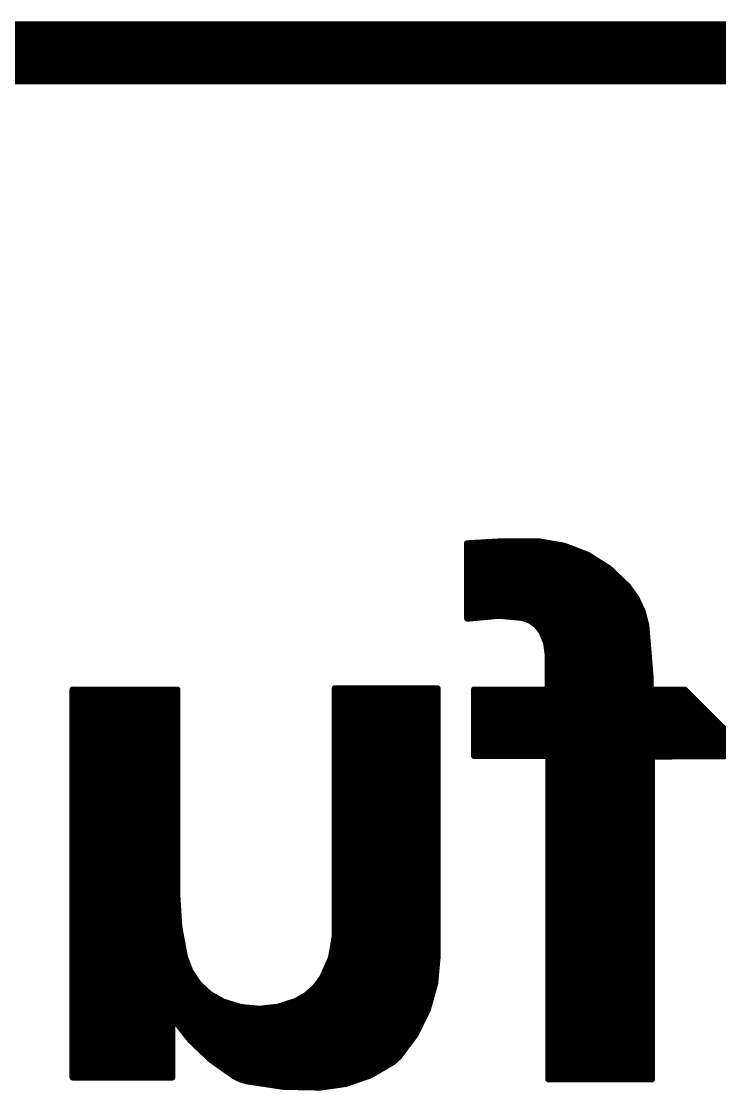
# Model space of a CAD drawing. Extents: x -19 to 88, y -11 to 23.
# Drawn here: x 9.646 to 12.46, y 18.679 to 22.987 of the extents above; entities that cross this region are included whole.
import ezdxf

# ---------------------------------------------------------------- set-up
doc = ezdxf.new("R2010")
doc.units = 0
for name, color, linetype in [('1', 12, 'CONTINUOUS'), ('16', 132, 'CONTINUOUS'), ('20', 53, 'CONTINUOUS'), ('22', 53, 'CONTINUOUS')]:
    doc.layers.add(name, color=color, linetype=linetype)

msp = doc.modelspace()

# ---------------------------------------------------------------- linework, layer by layer
at = {"layer": '1', "const_width": 0.254}
msp.add_lwpolyline([(0, 22.86), (43.18, 22.86)], dxfattribs=at)
at = {"layer": '16', "const_width": 0.254}
msp.add_lwpolyline([(0, 22.86), (43.18, 22.86)], dxfattribs=at)
at = {"layer": '20', "const_width": 0.2032}
msp.add_lwpolyline([(43.18, 22.86), (0, 22.86)], dxfattribs=at)
at = {"layer": '22', "const_width": 0.0127}
for points in [[(11.4427, 20.8903, 1), (11.4427, 20.8775)], [(11.449, 20.8839, 1), (11.4364, 20.8839)], [(11.4448, 20.8902, 1), (11.4456, 20.8776)], [(11.4452, 20.8775, 1), (11.4452, 20.8903)], [(11.5773, 20.8979, 1), (11.5773, 20.8851)], [(11.5777, 20.8852, 1), (11.5769, 20.8978)], [(11.7334, 20.8978, 1), (11.7312, 20.8852)], [(11.7323, 20.8851, 1), (11.7323, 20.8979)], [(11.4427, 20.8852, 1), (11.4427, 20.8725)], [(11.4427, 20.8598, 1), (11.4427, 20.847)], [(11.806, 20.8725, 1), (11.806, 20.8852)], [(11.8358, 20.88, 1), (11.8312, 20.8681)], [(11.8324, 20.8678, 1), (11.8346, 20.8803)], [(11.8871, 20.847, 1), (11.8871, 20.8598)], [(11.9328, 20.8425, 1), (11.926, 20.8318)], [(11.4427, 20.8344, 1), (11.4427, 20.8216)], [(11.4427, 20.809, 1), (11.4427, 20.7963)], [(11.9271, 20.8312, 1), (11.9316, 20.8431)], [(11.9438, 20.8216, 1), (11.9438, 20.8344)], [(11.9838, 20.7963, 1), (11.9838, 20.809)], [(11.4427, 20.7836, 1), (11.4427, 20.7708)], [(11.4427, 20.7582, 1), (11.4427, 20.7454)], [(12.0205, 20.7867, 1), (12.0117, 20.7775)], [(12.0127, 20.7768, 1), (12.0195, 20.7875)], [(12.0213, 20.7708, 1), (12.0213, 20.7836)], [(12.0479, 20.7454, 1), (12.0479, 20.7582)], [(11.4427, 20.7328, 1), (11.4427, 20.7201)], [(12.0745, 20.7201, 1), (12.0745, 20.7328)], [(12.0956, 20.7149, 1), (12.0852, 20.7075)], [(12.086, 20.7066, 1), (12.0948, 20.7158)], [(11.4427, 20.7074, 1), (11.4427, 20.6946)], [(11.4427, 20.682, 1), (11.4427, 20.6692)], [(12.0977, 20.6946, 1), (12.0977, 20.7074)], [(12.1158, 20.6692, 1), (12.1158, 20.682)], [(11.4427, 20.6566, 1), (11.4427, 20.6439)], [(11.4427, 20.6312, 1), (11.4427, 20.6184)], [(12.1302, 20.6662, 1), (12.1187, 20.6608)], [(12.1192, 20.6598, 1), (12.1296, 20.6672)], [(12.1306, 20.6439, 1), (12.1306, 20.6566)], [(12.1425, 20.6184, 1), (12.1425, 20.6312)], [(11.4427, 20.6058, 1), (11.4427, 20.593)], [(11.4427, 20.588, 1), (11.4427, 20.5753)], [(11.4497, 20.5879, 1), (11.4509, 20.5753)], [(11.4503, 20.5753, 1), (11.4503, 20.588)], [(11.4777, 20.5905, 1), (11.4789, 20.5779)], [(11.4789, 20.5779, 1), (11.4777, 20.5905)], [(11.5716, 20.5991, 1), (11.5704, 20.5865)], [(11.5716, 20.5865, 1), (11.5704, 20.5991)], [(11.6658, 20.5902, 1), (11.6616, 20.5782)], [(11.6631, 20.5779, 1), (11.6643, 20.5905)], [(12.1554, 20.612, 1), (12.1431, 20.6088)], [(12.1435, 20.6077, 1), (12.155, 20.6131)], [(12.1521, 20.593, 1), (12.1521, 20.6058)], [(11.4364, 20.5816, 1), (11.449, 20.5816)], [(11.6935, 20.5804, 1), (11.6935, 20.5677)], [(11.6987, 20.5787, 1), (11.6913, 20.5683)], [(11.693, 20.5675, 1), (11.6971, 20.5795)], [(11.727, 20.5583, 1), (11.717, 20.5504)], [(11.7183, 20.5492, 1), (11.7257, 20.5595)], [(11.7265, 20.555, 1), (11.7265, 20.5422)], [(12.1704, 20.5542, 1), (12.1578, 20.5532)], [(12.158, 20.5521, 1), (12.1702, 20.5553)], [(12.1588, 20.5677, 1), (12.1588, 20.5804)], [(12.1645, 20.5422, 1), (12.1645, 20.555)], [(11.7483, 20.5307, 1), (11.7365, 20.5259)], [(11.7374, 20.5244, 1), (11.7474, 20.5322)], [(11.7445, 20.5296, 1), (11.7445, 20.5168)], [(11.755, 20.5042, 1), (11.755, 20.4915)], [(12.1666, 20.5168, 1), (12.1666, 20.5296)], [(12.1687, 20.4915, 1), (12.1687, 20.5042)], [(11.7675, 20.4838, 1), (11.7549, 20.4821)], [(11.7553, 20.4805, 1), (11.767, 20.4854)], [(11.7626, 20.4788, 1), (11.7626, 20.466)], [(12.1708, 20.466, 1), (12.1708, 20.4788)], [(11.7661, 20.4534, 1), (11.7661, 20.4407)], [(11.7742, 20.4343, 1), (11.7615, 20.4343)], [(11.7678, 20.428, 1), (11.7678, 20.4153)], [(11.7615, 20.4334, 1), (11.7741, 20.4352)], [(12.173, 20.4407, 1), (12.173, 20.4534)], [(12.1751, 20.4153, 1), (12.1751, 20.428)], [(11.7678, 20.4026, 1), (11.7678, 20.3898)], [(11.7678, 20.3772, 1), (11.7678, 20.3645)], [(12.1772, 20.3898, 1), (12.1772, 20.4026)], [(12.1793, 20.3645, 1), (12.1793, 20.3772)], [(11.7678, 20.3518, 1), (11.7678, 20.3391)], [(12.1755, 20.3398, 1), (12.1881, 20.3408)], [(12.1882, 20.3403, 1), (12.1755, 20.3403)], [(12.1814, 20.3391, 1), (12.1814, 20.3518)], [(9.8527, 20.301, 1), (9.8527, 20.2883)], [(9.859, 20.2946, 1), (9.8464, 20.2946)], [(10.2806, 20.2946, 1), (10.268, 20.2946)], [(10.2743, 20.2883, 1), (10.2743, 20.301)], [(10.9093, 20.3061, 1), (10.9093, 20.2934)], [(10.9093, 20.301, 1), (10.9093, 20.2883)], [(10.9156, 20.2997, 1), (10.903, 20.2997)], [(11.3296, 20.2997, 1), (11.317, 20.2997)], [(11.3233, 20.2934, 1), (11.3233, 20.3061)], [(11.3233, 20.2883, 1), (11.3233, 20.301)], [(11.4706, 20.301, 1), (11.4706, 20.2883)], [(11.477, 20.2946, 1), (11.4643, 20.2946)], [(11.7678, 20.3264, 1), (11.7678, 20.3136)], [(11.7678, 20.301, 1), (11.7678, 20.2883)], [(11.7615, 20.2946, 1), (11.7742, 20.2946)], [(11.7678, 20.2883, 1), (11.7678, 20.301)], [(12.1818, 20.301, 1), (12.1818, 20.2883)], [(12.1755, 20.2946, 1), (12.1882, 20.2946)], [(12.1818, 20.3136, 1), (12.1818, 20.3264)], [(12.1818, 20.2883, 1), (12.1818, 20.301)], [(12.3235, 20.2991, 1), (12.3145, 20.2901)], [(12.319, 20.2883, 1), (12.319, 20.301)], [(9.8527, 20.2756, 1), (9.8527, 20.2629)], [(9.8527, 20.2502, 1), (9.8527, 20.2374)], [(10.2743, 20.2629, 1), (10.2743, 20.2756)], [(10.2743, 20.2374, 1), (10.2743, 20.2502)], [(10.9093, 20.2756, 1), (10.9093, 20.2629)], [(10.9093, 20.2502, 1), (10.9093, 20.2374)], [(11.3233, 20.2629, 1), (11.3233, 20.2756)], [(11.3233, 20.2374, 1), (11.3233, 20.2502)], [(11.4706, 20.2756, 1), (11.4706, 20.2629)], [(11.4706, 20.2502, 1), (11.4706, 20.2374)], [(12.3444, 20.2629, 1), (12.3444, 20.2756)], [(12.3698, 20.2374, 1), (12.3698, 20.2502)], [(9.8527, 20.2248, 1), (9.8527, 20.2121)], [(9.8527, 20.1994, 1), (9.8527, 20.1867)], [(10.2743, 20.2121, 1), (10.2743, 20.2248)], [(10.2743, 20.1867, 1), (10.2743, 20.1994)], [(10.9093, 20.2248, 1), (10.9093, 20.2121)], [(10.9093, 20.1994, 1), (10.9093, 20.1867)], [(11.3233, 20.2121, 1), (11.3233, 20.2248)], [(11.3233, 20.1867, 1), (11.3233, 20.1994)], [(11.4706, 20.2248, 1), (11.4706, 20.2121)], [(11.4706, 20.1994, 1), (11.4706, 20.1867)], [(12.3952, 20.2121, 1), (12.3952, 20.2248)], [(12.4206, 20.1867, 1), (12.4206, 20.1994)], [(9.8527, 20.174, 1), (9.8527, 20.1612)], [(10.2743, 20.1612, 1), (10.2743, 20.174)], [(10.9093, 20.174, 1), (10.9093, 20.1612)], [(11.3233, 20.1612, 1), (11.3233, 20.174)], [(11.4706, 20.174, 1), (11.4706, 20.1612)], [(12.446, 20.1612, 1), (12.446, 20.174)], [(9.8527, 20.1486, 1), (9.8527, 20.1359)], [(9.8527, 20.1232, 1), (9.8527, 20.1105)], [(10.2743, 20.1359, 1), (10.2743, 20.1486)], [(10.2743, 20.1105, 1), (10.2743, 20.1232)], [(10.9093, 20.1486, 1), (10.9093, 20.1359)], [(10.9093, 20.1232, 1), (10.9093, 20.1105)], [(11.3233, 20.1359, 1), (11.3233, 20.1486)], [(11.3233, 20.1105, 1), (11.3233, 20.1232)], [(11.4706, 20.1486, 1), (11.4706, 20.1359)], [(11.4706, 20.1232, 1), (11.4706, 20.1105)], [(9.8527, 20.0978, 1), (9.8527, 20.085)], [(9.8527, 20.0724, 1), (9.8527, 20.0597)], [(10.2743, 20.085, 1), (10.2743, 20.0978)], [(10.2743, 20.0597, 1), (10.2743, 20.0724)], [(10.9093, 20.0978, 1), (10.9093, 20.085)], [(10.9093, 20.0724, 1), (10.9093, 20.0597)], [(11.3233, 20.085, 1), (11.3233, 20.0978)], [(11.3233, 20.0597, 1), (11.3233, 20.0724)], [(11.4706, 20.0978, 1), (11.4706, 20.085)], [(11.4706, 20.0724, 1), (11.4706, 20.0597)], [(9.8527, 20.047, 1), (9.8527, 20.0343)], [(10.2743, 20.0343, 1), (10.2743, 20.047)], [(10.9093, 20.047, 1), (10.9093, 20.0343)], [(11.3233, 20.0343, 1), (11.3233, 20.047)], [(11.4706, 20.047, 1), (11.4706, 20.0343)], [(11.4706, 20.0343, 1), (11.4706, 20.0216)], [(11.4643, 20.0279, 1), (11.477, 20.0279)], [(11.7767, 20.0279, 1), (11.7641, 20.0279)], [(11.7704, 20.0216, 1), (11.7704, 20.0343)], [(12.1933, 20.0254, 1), (12.1806, 20.0254)], [(12.1869, 20.0317, 1), (12.1869, 20.0191)], [(9.8527, 20.0216, 1), (9.8527, 20.0088)], [(9.8527, 19.9962, 1), (9.8527, 19.9835)], [(10.2743, 20.0088, 1), (10.2743, 20.0216)], [(10.2743, 19.9835, 1), (10.2743, 19.9962)], [(10.9093, 20.0216, 1), (10.9093, 20.0088)], [(10.9093, 19.9962, 1), (10.9093, 19.9835)], [(11.3233, 20.0088, 1), (11.3233, 20.0216)], [(11.3233, 19.9835, 1), (11.3233, 19.9962)], [(11.7704, 20.0216, 1), (11.7704, 20.0088)], [(11.7704, 19.9962, 1), (11.7704, 19.9835)], [(12.1869, 20.0088, 1), (12.1869, 20.0216)], [(12.1869, 19.9835, 1), (12.1869, 19.9962)], [(9.8527, 19.9708, 1), (9.8527, 19.9581)], [(9.8527, 19.9454, 1), (9.8527, 19.9326)], [(10.2743, 19.9581, 1), (10.2743, 19.9708)], [(10.2743, 19.9326, 1), (10.2743, 19.9454)], [(10.9093, 19.9708, 1), (10.9093, 19.9581)], [(10.9093, 19.9454, 1), (10.9093, 19.9326)], [(11.3233, 19.9581, 1), (11.3233, 19.9708)], [(11.3233, 19.9326, 1), (11.3233, 19.9454)], [(11.7704, 19.9708, 1), (11.7704, 19.9581)], [(11.7704, 19.9454, 1), (11.7704, 19.9326)], [(12.1869, 19.9581, 1), (12.1869, 19.9708)], [(12.1869, 19.9326, 1), (12.1869, 19.9454)], [(9.8527, 19.92, 1), (9.8527, 19.9073)], [(10.2743, 19.9073, 1), (10.2743, 19.92)], [(10.9093, 19.92, 1), (10.9093, 19.9073)], [(11.3233, 19.9073, 1), (11.3233, 19.92)], [(11.7704, 19.92, 1), (11.7704, 19.9073)], [(12.1869, 19.9073, 1), (12.1869, 19.92)], [(9.8527, 19.8946, 1), (9.8527, 19.8819)], [(9.8527, 19.8692, 1), (9.8527, 19.8564)], [(10.2743, 19.8819, 1), (10.2743, 19.8946)], [(10.2743, 19.8564, 1), (10.2743, 19.8692)], [(10.9093, 19.8946, 1), (10.9093, 19.8819)], [(10.9093, 19.8692, 1), (10.9093, 19.8564)], [(11.3233, 19.8819, 1), (11.3233, 19.8946)], [(11.3233, 19.8564, 1), (11.3233, 19.8692)], [(11.7704, 19.8946, 1), (11.7704, 19.8819)], [(11.7704, 19.8692, 1), (11.7704, 19.8564)], [(12.1869, 19.8819, 1), (12.1869, 19.8946)], [(12.1869, 19.8564, 1), (12.1869, 19.8692)], [(9.8527, 19.8184, 1), (9.8527, 19.8056)], [(9.8527, 19.8438, 1), (9.8527, 19.8311)], [(10.2743, 19.8311, 1), (10.2743, 19.8438)], [(10.2743, 19.8056, 1), (10.2743, 19.8184)], [(10.9093, 19.8184, 1), (10.9093, 19.8056)], [(10.9093, 19.8438, 1), (10.9093, 19.8311)], [(11.3233, 19.8311, 1), (11.3233, 19.8438)], [(11.3233, 19.8056, 1), (11.3233, 19.8184)], [(11.7704, 19.8184, 1), (11.7704, 19.8056)], [(11.7704, 19.8438, 1), (11.7704, 19.8311)], [(12.1869, 19.8311, 1), (12.1869, 19.8438)], [(12.1869, 19.8056, 1), (12.1869, 19.8184)], [(9.8527, 19.793, 1), (9.8527, 19.7802)], [(9.8527, 19.7676, 1), (9.8527, 19.7549)], [(10.2743, 19.7802, 1), (10.2743, 19.793)], [(10.2743, 19.7549, 1), (10.2743, 19.7676)], [(10.9093, 19.793, 1), (10.9093, 19.7802)], [(10.9093, 19.7676, 1), (10.9093, 19.7549)], [(11.3233, 19.7802, 1), (11.3233, 19.793)], [(11.3233, 19.7549, 1), (11.3233, 19.7676)], [(11.7704, 19.793, 1), (11.7704, 19.7802)], [(11.7704, 19.7676, 1), (11.7704, 19.7549)], [(12.1869, 19.7802, 1), (12.1869, 19.793)], [(12.1869, 19.7549, 1), (12.1869, 19.7676)], [(9.8527, 19.7422, 1), (9.8527, 19.7294)], [(10.2743, 19.7294, 1), (10.2743, 19.7422)], [(10.9093, 19.7422, 1), (10.9093, 19.7294)], [(11.3233, 19.7294, 1), (11.3233, 19.7422)], [(11.7704, 19.7422, 1), (11.7704, 19.7294)], [(12.1869, 19.7294, 1), (12.1869, 19.7422)], [(9.8527, 19.7168, 1), (9.8527, 19.704)], [(9.8527, 19.6914, 1), (9.8527, 19.6787)], [(10.2743, 19.704, 1), (10.2743, 19.7168)], [(10.2743, 19.6787, 1), (10.2743, 19.6914)], [(10.9093, 19.7168, 1), (10.9093, 19.704)], [(10.9093, 19.6914, 1), (10.9093, 19.6787)], [(11.3233, 19.704, 1), (11.3233, 19.7168)], [(11.3233, 19.6787, 1), (11.3233, 19.6914)], [(11.7704, 19.7168, 1), (11.7704, 19.704)], [(11.7704, 19.6914, 1), (11.7704, 19.6787)], [(12.1869, 19.704, 1), (12.1869, 19.7168)], [(12.1869, 19.6787, 1), (12.1869, 19.6914)], [(9.8527, 19.666, 1), (9.8527, 19.6532)], [(9.8527, 19.6406, 1), (9.8527, 19.6278)], [(10.2743, 19.6532, 1), (10.2743, 19.666)], [(10.2743, 19.6278, 1), (10.2743, 19.6406)], [(10.9093, 19.666, 1), (10.9093, 19.6532)], [(10.9093, 19.6406, 1), (10.9093, 19.6278)], [(11.3233, 19.6532, 1), (11.3233, 19.666)], [(11.3233, 19.6278, 1), (11.3233, 19.6406)], [(11.7704, 19.666, 1), (11.7704, 19.6532)], [(11.7704, 19.6406, 1), (11.7704, 19.6278)], [(12.1869, 19.6532, 1), (12.1869, 19.666)], [(12.1869, 19.6278, 1), (12.1869, 19.6406)], [(9.8527, 19.6152, 1), (9.8527, 19.6025)], [(10.2743, 19.6025, 1), (10.2743, 19.6152)], [(10.9093, 19.6152, 1), (10.9093, 19.6025)], [(11.3233, 19.6025, 1), (11.3233, 19.6152)], [(11.7704, 19.6152, 1), (11.7704, 19.6025)], [(12.1869, 19.6025, 1), (12.1869, 19.6152)], [(9.8527, 19.5898, 1), (9.8527, 19.577)], [(9.8527, 19.5644, 1), (9.8527, 19.5516)], [(10.2743, 19.577, 1), (10.2743, 19.5898)], [(10.2743, 19.5516, 1), (10.2743, 19.5644)], [(10.9093, 19.5898, 1), (10.9093, 19.577)], [(10.9093, 19.5644, 1), (10.9093, 19.5516)], [(11.3233, 19.577, 1), (11.3233, 19.5898)], [(11.3233, 19.5516, 1), (11.3233, 19.5644)], [(11.7704, 19.5898, 1), (11.7704, 19.577)], [(11.7704, 19.5644, 1), (11.7704, 19.5516)], [(12.1869, 19.577, 1), (12.1869, 19.5898)], [(12.1869, 19.5516, 1), (12.1869, 19.5644)], [(9.8527, 19.539, 1), (9.8527, 19.5263)], [(9.8527, 19.5136, 1), (9.8527, 19.5008)], [(10.2743, 19.5263, 1), (10.2743, 19.539)], [(10.2743, 19.5008, 1), (10.2743, 19.5136)], [(10.9093, 19.539, 1), (10.9093, 19.5263)], [(10.9093, 19.5136, 1), (10.9093, 19.5008)], [(11.3233, 19.5263, 1), (11.3233, 19.539)], [(11.3233, 19.5008, 1), (11.3233, 19.5136)], [(11.7704, 19.539, 1), (11.7704, 19.5263)], [(11.7704, 19.5136, 1), (11.7704, 19.5008)], [(12.1869, 19.5263, 1), (12.1869, 19.539)], [(12.1869, 19.5008, 1), (12.1869, 19.5136)], [(9.8527, 19.4882, 1), (9.8527, 19.4754)], [(10.2806, 19.4644, 1), (10.268, 19.4636)], [(10.2743, 19.4754, 1), (10.2743, 19.4882)], [(10.9093, 19.4882, 1), (10.9093, 19.4754)], [(11.3233, 19.4754, 1), (11.3233, 19.4882)], [(11.7704, 19.4882, 1), (11.7704, 19.4754)], [(12.1869, 19.4754, 1), (12.1869, 19.4882)], [(9.8527, 19.4628, 1), (9.8527, 19.4501)], [(9.8527, 19.4374, 1), (9.8527, 19.4246)], [(10.268, 19.464, 1), (10.2806, 19.464)], [(10.2748, 19.4501, 1), (10.2748, 19.4628)], [(10.2763, 19.4246, 1), (10.2763, 19.4374)], [(10.9093, 19.4628, 1), (10.9093, 19.4501)], [(10.9093, 19.4374, 1), (10.9093, 19.4246)], [(11.3233, 19.4501, 1), (11.3233, 19.4628)], [(11.3233, 19.4246, 1), (11.3233, 19.4374)], [(11.7704, 19.4628, 1), (11.7704, 19.4501)], [(11.7704, 19.4374, 1), (11.7704, 19.4246)], [(12.1869, 19.4501, 1), (12.1869, 19.4628)], [(12.1869, 19.4246, 1), (12.1869, 19.4374)], [(9.8527, 19.412, 1), (9.8527, 19.3992)], [(9.8527, 19.3866, 1), (9.8527, 19.3739)], [(10.2779, 19.3992, 1), (10.2779, 19.412)], [(10.2795, 19.3739, 1), (10.2795, 19.3866)], [(10.9093, 19.412, 1), (10.9093, 19.3992)], [(10.9093, 19.3866, 1), (10.9093, 19.3739)], [(11.3233, 19.3992, 1), (11.3233, 19.412)], [(11.3233, 19.3739, 1), (11.3233, 19.3866)], [(11.7704, 19.412, 1), (11.7704, 19.3992)], [(11.7704, 19.3866, 1), (11.7704, 19.3739)], [(12.1869, 19.3992, 1), (12.1869, 19.412)], [(12.1869, 19.3739, 1), (12.1869, 19.3866)], [(9.8527, 19.3612, 1), (9.8527, 19.3484)], [(9.8527, 19.3358, 1), (9.8527, 19.323)], [(10.2882, 19.341, 1), (10.2757, 19.3387)], [(10.2756, 19.3395, 1), (10.2883, 19.3403)], [(10.281, 19.3484, 1), (10.281, 19.3612)], [(10.2839, 19.323, 1), (10.2839, 19.3358)], [(10.9093, 19.3612, 1), (10.9093, 19.3484)], [(10.9093, 19.3358, 1), (10.9093, 19.323)], [(11.3233, 19.3484, 1), (11.3233, 19.3612)], [(11.3233, 19.323, 1), (11.3233, 19.3358)], [(11.7704, 19.3612, 1), (11.7704, 19.3484)], [(11.7704, 19.3358, 1), (11.7704, 19.323)], [(12.1869, 19.3484, 1), (12.1869, 19.3612)], [(12.1869, 19.323, 1), (12.1869, 19.3358)], [(9.8527, 19.3104, 1), (9.8527, 19.2977)], [(10.2887, 19.2977, 1), (10.2887, 19.3104)], [(10.9093, 19.3104, 1), (10.9093, 19.2977)], [(10.9156, 19.2978, 1), (10.903, 19.3)], [(10.903, 19.2989, 1), (10.9156, 19.2989)], [(11.3233, 19.2977, 1), (11.3233, 19.3104)], [(11.7704, 19.3104, 1), (11.7704, 19.2977)], [(12.1869, 19.2977, 1), (12.1869, 19.3104)], [(9.8527, 19.285, 1), (9.8527, 19.2722)], [(9.8527, 19.2596, 1), (9.8527, 19.2468)], [(10.2934, 19.2722, 1), (10.2934, 19.285)], [(10.2981, 19.2468, 1), (10.2981, 19.2596)], [(10.9011, 19.2596, 1), (10.9011, 19.2468)], [(10.9057, 19.285, 1), (10.9057, 19.2722)], [(11.3233, 19.2722, 1), (11.3233, 19.285)], [(11.3233, 19.2468, 1), (11.3233, 19.2596)], [(11.7704, 19.285, 1), (11.7704, 19.2722)], [(11.7704, 19.2596, 1), (11.7704, 19.2468)], [(12.1869, 19.2722, 1), (12.1869, 19.285)], [(12.1869, 19.2468, 1), (12.1869, 19.2596)], [(9.8527, 19.2342, 1), (9.8527, 19.2215)], [(9.8527, 19.2088, 1), (9.8527, 19.196)], [(10.3107, 19.2199, 1), (10.2989, 19.2153)], [(10.2986, 19.2164, 1), (10.311, 19.2188)], [(10.3029, 19.2215, 1), (10.3029, 19.2342)], [(10.3106, 19.196, 1), (10.3106, 19.2088)], [(10.8891, 19.2088, 1), (10.8891, 19.196)], [(10.8877, 19.2144, 1), (10.9002, 19.2121)], [(10.8998, 19.2107, 1), (10.8882, 19.2158)], [(10.8966, 19.2342, 1), (10.8966, 19.2215)], [(11.3296, 19.2196, 1), (11.317, 19.2208)], [(11.317, 19.2202, 1), (11.3296, 19.2202)], [(11.3217, 19.196, 1), (11.3217, 19.2088)], [(11.3233, 19.2215, 1), (11.3233, 19.2342)], [(11.7704, 19.2342, 1), (11.7704, 19.2215)], [(11.7704, 19.2088, 1), (11.7704, 19.196)], [(12.1869, 19.2215, 1), (12.1869, 19.2342)], [(12.1869, 19.196, 1), (12.1869, 19.2088)], [(9.8527, 19.1834, 1), (9.8527, 19.1706)], [(10.3202, 19.1706, 1), (10.3202, 19.1834)], [(10.3319, 19.1637, 1), (10.3213, 19.1566)], [(10.8778, 19.1834, 1), (10.8778, 19.1706)], [(11.3193, 19.1706, 1), (11.3193, 19.1834)], [(11.7704, 19.1834, 1), (11.7704, 19.1706)], [(12.1869, 19.1706, 1), (12.1869, 19.1834)], [(9.8527, 19.158, 1), (9.8527, 19.1453)], [(9.8527, 19.1326, 1), (9.8527, 19.1198)], [(10.3207, 19.1579, 1), (10.3325, 19.1624)], [(10.3323, 19.1453, 1), (10.3323, 19.158)], [(10.3495, 19.1198, 1), (10.3495, 19.1326)], [(10.8528, 19.1326, 1), (10.8528, 19.1198)], [(10.8527, 19.1364, 1), (10.8643, 19.1312)], [(10.8636, 19.13, 1), (10.8534, 19.1376)], [(10.8665, 19.158, 1), (10.8665, 19.1453)], [(11.3147, 19.1198, 1), (11.3147, 19.1326)], [(11.317, 19.1453, 1), (11.317, 19.158)], [(11.7704, 19.158, 1), (11.7704, 19.1453)], [(11.7704, 19.1326, 1), (11.7704, 19.1198)], [(12.1869, 19.1453, 1), (12.1869, 19.158)], [(12.1869, 19.1198, 1), (12.1869, 19.1326)], [(9.8527, 19.1072, 1), (9.8527, 19.0944)], [(9.8527, 19.0818, 1), (9.8527, 19.0691)], [(10.3653, 19.1139, 1), (10.3567, 19.1045)], [(10.3557, 19.1056, 1), (10.3663, 19.1127)], [(10.3701, 19.0944, 1), (10.3701, 19.1072)], [(10.3976, 19.0691, 1), (10.3976, 19.0818)], [(10.807, 19.0818, 1), (10.807, 19.0691)], [(10.8246, 19.0992, 1), (10.8347, 19.0915)], [(10.8338, 19.0906, 1), (10.8254, 19.1001)], [(10.8337, 19.1072, 1), (10.8337, 19.0944)], [(11.3034, 19.0691, 1), (11.3034, 19.0818)], [(11.3069, 19.1108, 1), (11.3195, 19.1096)], [(11.3193, 19.1085, 1), (11.3071, 19.1119)], [(11.3105, 19.0944, 1), (11.3105, 19.1072)], [(11.7704, 19.1072, 1), (11.7704, 19.0944)], [(11.7704, 19.0818, 1), (11.7704, 19.0691)], [(12.1869, 19.0944, 1), (12.1869, 19.1072)], [(12.1869, 19.0691, 1), (12.1869, 19.0818)], [(9.8527, 19.0564, 1), (9.8527, 19.0436)], [(10.4093, 19.073, 1), (10.403, 19.062)], [(10.4019, 19.0628, 1), (10.4105, 19.0722)], [(10.4372, 19.0436, 1), (10.4372, 19.0564)], [(10.4616, 19.0434, 1), (10.4578, 19.0312)], [(10.4566, 19.0318, 1), (10.4628, 19.0428)], [(10.7487, 19.0453, 1), (10.7549, 19.0343)], [(10.7538, 19.0338, 1), (10.7498, 19.0458)], [(10.7697, 19.0564, 1), (10.7697, 19.0436)], [(10.7894, 19.0683, 1), (10.7978, 19.0588)], [(10.7967, 19.0581, 1), (10.7904, 19.0691)], [(11.2962, 19.0436, 1), (11.2962, 19.0564)], [(11.7704, 19.0564, 1), (11.7704, 19.0436)], [(12.1869, 19.0436, 1), (12.1869, 19.0564)], [(9.8527, 19.031, 1), (9.8527, 19.0182)], [(9.8527, 19.0056, 1), (9.8527, 18.9929)], [(10.5012, 19.0182, 1), (10.5012, 19.031)], [(10.532, 19.0217, 1), (10.5308, 19.0091)], [(10.5295, 19.0093, 1), (10.5332, 19.0215)], [(10.6053, 19.0147, 1), (10.6067, 19.0021)], [(10.6054, 19.0021, 1), (10.6066, 19.0147)], [(10.6785, 19.0227, 1), (10.6825, 19.0106)], [(10.6812, 19.0103, 1), (10.6798, 19.023)], [(10.705, 19.031, 1), (10.705, 19.0182)], [(11.2771, 19.0056, 1), (11.2894, 19.0022)], [(11.2889, 19.0011, 1), (11.2775, 19.0067)], [(11.2809, 18.9929, 1), (11.2809, 19.0056)], [(11.2891, 19.0182, 1), (11.2891, 19.031)], [(11.7704, 19.031, 1), (11.7704, 19.0182)], [(11.7704, 19.0056, 1), (11.7704, 18.9929)], [(12.1869, 19.0182, 1), (12.1869, 19.031)], [(12.1869, 18.9929, 1), (12.1869, 19.0056)], [(9.8527, 18.9802, 1), (9.8527, 18.9674)], [(9.8527, 18.9548, 1), (9.8527, 18.942)], [(10.254, 18.9777, 1), (10.254, 18.9649)], [(10.2604, 18.9713, 1), (10.2477, 18.9713)], [(10.2615, 18.9752, 1), (10.2515, 18.9674)], [(10.254, 18.942, 1), (10.254, 18.9548)], [(10.2565, 18.9649, 1), (10.2565, 18.9777)], [(10.2746, 18.9548, 1), (10.2746, 18.942)], [(11.2559, 18.942, 1), (11.2559, 18.9548)], [(11.2684, 18.9674, 1), (11.2684, 18.9802)], [(11.7704, 18.9802, 1), (11.7704, 18.9674)], [(11.7704, 18.9548, 1), (11.7704, 18.942)], [(12.1869, 18.9674, 1), (12.1869, 18.9802)], [(12.1869, 18.942, 1), (12.1869, 18.9548)], [(9.8527, 18.9294, 1), (9.8527, 18.9167)], [(10.254, 18.9167, 1), (10.254, 18.9294)], [(10.2947, 18.9294, 1), (10.2947, 18.9167)], [(11.2287, 18.9076, 1), (11.2401, 18.902)], [(11.2395, 18.901, 1), (11.2293, 18.9086)], [(11.2434, 18.9167, 1), (11.2434, 18.9294)], [(11.7704, 18.9294, 1), (11.7704, 18.9167)], [(12.1869, 18.9167, 1), (12.1869, 18.9294)], [(9.8527, 18.904, 1), (9.8527, 18.8912)], [(9.8527, 18.8786, 1), (9.8527, 18.8658)], [(10.254, 18.8912, 1), (10.254, 18.904)], [(10.254, 18.8658, 1), (10.254, 18.8786)], [(10.3148, 18.904, 1), (10.3148, 18.8912)], [(10.3316, 18.8865, 1), (10.3228, 18.8773)], [(10.3222, 18.878, 1), (10.3322, 18.8859)], [(10.3375, 18.8786, 1), (10.3375, 18.8658)], [(11.2101, 18.8658, 1), (11.2101, 18.8786)], [(11.229, 18.8912, 1), (11.229, 18.904)], [(11.7704, 18.904, 1), (11.7704, 18.8912)], [(11.7704, 18.8786, 1), (11.7704, 18.8658)], [(12.1869, 18.8912, 1), (12.1869, 18.904)], [(12.1869, 18.8658, 1), (12.1869, 18.8786)], [(9.8527, 18.8532, 1), (9.8527, 18.8405)], [(9.8527, 18.8278, 1), (9.8527, 18.815)], [(10.254, 18.8405, 1), (10.254, 18.8532)], [(10.254, 18.815, 1), (10.254, 18.8278)], [(10.3642, 18.8532, 1), (10.3642, 18.8405)], [(10.391, 18.8278, 1), (10.391, 18.815)], [(11.1633, 18.8201, 1), (11.1735, 18.8125)], [(11.1726, 18.8116, 1), (11.1642, 18.821)], [(11.1722, 18.815, 1), (11.1722, 18.8278)], [(11.1912, 18.8405, 1), (11.1912, 18.8532)], [(11.7704, 18.8532, 1), (11.7704, 18.8405)], [(11.7704, 18.8278, 1), (11.7704, 18.815)], [(12.1869, 18.8405, 1), (12.1869, 18.8532)], [(12.1869, 18.815, 1), (12.1869, 18.8278)], [(9.8527, 18.8024, 1), (9.8527, 18.7896)], [(9.8527, 18.777, 1), (9.8527, 18.7643)], [(10.254, 18.7896, 1), (10.254, 18.8024)], [(10.254, 18.7643, 1), (10.254, 18.777)], [(10.4136, 18.8087, 1), (10.4062, 18.7983)], [(10.4055, 18.7989, 1), (10.4143, 18.8081)], [(10.4205, 18.8024, 1), (10.4205, 18.7896)], [(10.4563, 18.777, 1), (10.4563, 18.7643)], [(11.1037, 18.7643, 1), (11.1037, 18.777)], [(11.1388, 18.7982, 1), (11.1472, 18.7888)], [(11.1462, 18.788, 1), (11.1398, 18.799)], [(11.1458, 18.7896, 1), (11.1458, 18.8024)], [(11.7704, 18.8024, 1), (11.7704, 18.7896)], [(11.7704, 18.777, 1), (11.7704, 18.7643)], [(12.1869, 18.7896, 1), (12.1869, 18.8024)], [(12.1869, 18.7643, 1), (12.1869, 18.777)], [(9.8527, 18.7516, 1), (9.8527, 18.7388)], [(9.8527, 18.7389, 1), (9.8527, 18.7262)], [(10.254, 18.7388, 1), (10.254, 18.7516)], [(10.254, 18.7262, 1), (10.254, 18.7389)], [(10.4922, 18.7516, 1), (10.4922, 18.7388)], [(10.5057, 18.7433, 1), (10.5001, 18.7319)], [(10.4992, 18.7324, 1), (10.5066, 18.7428)], [(11.0496, 18.7464, 1), (11.056, 18.7354)], [(11.0549, 18.7349, 1), (11.0507, 18.7469)], [(11.0602, 18.7388, 1), (11.0602, 18.7516)], [(11.7704, 18.7516, 1), (11.7704, 18.7388)], [(12.1869, 18.7388, 1), (12.1869, 18.7516)], [(9.8464, 18.7325, 1), (9.859, 18.7325)], [(10.2477, 18.7325, 1), (10.2604, 18.7325)], [(10.5293, 18.7314, 1), (10.5256, 18.7193)], [(10.5246, 18.7197, 1), (10.5303, 18.731)], [(10.5456, 18.7262, 1), (10.5456, 18.7134)], [(10.5547, 18.7236, 1), (10.5527, 18.711)], [(10.5518, 18.7112, 1), (10.5556, 18.7234)], [(10.7016, 18.7013, 1), (10.7013, 18.6886)], [(10.7005, 18.6887, 1), (10.7024, 18.7012)], [(10.7278, 18.7008, 1), (10.7278, 18.6881)], [(10.85, 18.6982, 1), (10.8518, 18.6856)], [(10.8508, 18.6856, 1), (10.851, 18.6982)], [(10.8685, 18.6881, 1), (10.8685, 18.7008)], [(10.9522, 18.7126, 1), (10.9563, 18.7006)], [(10.9551, 18.7003, 1), (10.9533, 18.7129)], [(10.9921, 18.7134, 1), (10.9921, 18.7262)], [(11.7704, 18.7313, 1), (11.7704, 18.7186)], [(11.7641, 18.7249, 1), (11.7767, 18.7249)], [(12.1806, 18.7249, 1), (12.1933, 18.7249)], [(12.1869, 18.7186, 1), (12.1869, 18.7313)]]:
    msp.add_lwpolyline(points, format="xyb", dxfattribs=at)
at = {"layer": '22', "const_width": 0.0254}
for points in [[(11.4452, 20.8839), (11.4427, 20.8839)], [(11.4427, 20.8839), (11.4427, 20.5816)], [(11.5773, 20.8915), (11.4452, 20.8839)], [(11.7323, 20.8915), (11.5773, 20.8915)], [(11.8335, 20.8741), (11.7323, 20.8915)], [(11.4427, 20.8788), (11.806, 20.8788)], [(11.4427, 20.8534), (11.8871, 20.8534)], [(11.9294, 20.8371), (11.8335, 20.8741)], [(11.4427, 20.828), (11.9438, 20.828)], [(11.4427, 20.8026), (11.9838, 20.8026)], [(12.0161, 20.7821), (11.9294, 20.8371)], [(11.4427, 20.7772), (12.0213, 20.7772)], [(11.4427, 20.7518), (12.0479, 20.7518)], [(12.0904, 20.7112), (12.0161, 20.7821)], [(11.4427, 20.7264), (12.0745, 20.7264)], [(12.1244, 20.6635), (12.0904, 20.7112)], [(11.4427, 20.701), (12.0977, 20.701)], [(11.4427, 20.6756), (12.1158, 20.6756)], [(11.4427, 20.6502), (12.1306, 20.6502)], [(11.4427, 20.6248), (12.1425, 20.6248)], [(12.1493, 20.6104), (12.1244, 20.6635)], [(11.4427, 20.5994), (12.1521, 20.5994)], [(11.4427, 20.5816), (11.4503, 20.5816)], [(11.4503, 20.5816), (11.4783, 20.5842)], [(11.4783, 20.5842), (11.571, 20.5928)], [(11.571, 20.5928), (11.6637, 20.5842)], [(11.6637, 20.5842), (11.695, 20.5735)], [(12.1641, 20.5537), (12.1493, 20.6104)], [(11.6935, 20.574), (12.1588, 20.574)], [(11.695, 20.5735), (11.722, 20.5543)], [(11.722, 20.5543), (11.7424, 20.5283)], [(11.7265, 20.5486), (12.1645, 20.5486)], [(12.1818, 20.3403), (12.1641, 20.5537)], [(11.7424, 20.5283), (11.7612, 20.4829)], [(11.7445, 20.5232), (12.1666, 20.5232)], [(11.755, 20.4978), (12.1687, 20.4978)], [(11.7612, 20.4829), (11.7678, 20.4343)], [(11.7626, 20.4724), (12.1708, 20.4724)], [(11.7661, 20.447), (12.173, 20.447)], [(11.7678, 20.4343), (11.7678, 20.2946)], [(11.7678, 20.4216), (12.1751, 20.4216)], [(11.7678, 20.3962), (12.1772, 20.3962)], [(11.7678, 20.3708), (12.1793, 20.3708)], [(11.7678, 20.3454), (12.1814, 20.3454)], [(12.1818, 20.2946), (12.1818, 20.3403)], [(9.8527, 18.7325), (9.8527, 20.2946)], [(9.8527, 20.2946), (10.2743, 20.2946)], [(10.2743, 20.2946), (10.2743, 19.464)], [(10.9093, 19.2989), (10.9093, 20.2997)], [(10.9093, 20.2997), (11.3233, 20.2997)], [(10.9093, 20.2946), (11.3233, 20.2946)], [(11.3233, 20.2997), (11.3233, 19.2202)], [(11.7678, 20.2946), (11.4706, 20.2946)], [(11.4706, 20.2946), (11.4706, 20.0279)], [(11.7678, 20.32), (12.1818, 20.32)], [(11.7678, 20.2946), (12.1818, 20.2946)], [(12.319, 20.2946), (12.1818, 20.2946)], [(12.5857, 20.0279), (12.319, 20.2946)], [(9.8527, 20.2692), (10.2743, 20.2692)], [(9.8527, 20.2438), (10.2743, 20.2438)], [(10.9093, 20.2692), (11.3233, 20.2692)], [(10.9093, 20.2438), (11.3233, 20.2438)], [(11.4706, 20.2692), (12.3444, 20.2692)], [(11.4706, 20.2438), (12.3698, 20.2438)], [(9.8527, 20.2184), (10.2743, 20.2184)], [(9.8527, 20.193), (10.2743, 20.193)], [(10.9093, 20.2184), (11.3233, 20.2184)], [(10.9093, 20.193), (11.3233, 20.193)], [(11.4706, 20.2184), (12.3952, 20.2184)], [(11.4706, 20.193), (12.4206, 20.193)], [(9.8527, 20.1676), (10.2743, 20.1676)], [(10.9093, 20.1676), (11.3233, 20.1676)], [(11.4706, 20.1676), (12.446, 20.1676)], [(9.8527, 20.1422), (10.2743, 20.1422)], [(9.8527, 20.1168), (10.2743, 20.1168)], [(10.9093, 20.1422), (11.3233, 20.1422)], [(10.9093, 20.1168), (11.3233, 20.1168)], [(11.4706, 20.1422), (12.4714, 20.1422)], [(11.4706, 20.1168), (12.4968, 20.1168)], [(9.8527, 20.0914), (10.2743, 20.0914)], [(9.8527, 20.066), (10.2743, 20.066)], [(10.9093, 20.0914), (11.3233, 20.0914)], [(10.9093, 20.066), (11.3233, 20.066)], [(11.4706, 20.0914), (12.5222, 20.0914)], [(11.4706, 20.066), (12.5476, 20.066)], [(9.8527, 20.0406), (10.2743, 20.0406)], [(10.9093, 20.0406), (11.3233, 20.0406)], [(11.4706, 20.0406), (12.573, 20.0406)], [(11.4706, 20.0279), (11.7704, 20.0279)], [(11.7704, 20.0279), (11.7704, 18.7249)], [(12.1869, 20.0254), (12.5857, 20.0279)], [(12.1869, 18.7249), (12.1869, 20.0254)], [(9.8527, 20.0152), (10.2743, 20.0152)], [(9.8527, 19.9898), (10.2743, 19.9898)], [(10.9093, 20.0152), (11.3233, 20.0152)], [(10.9093, 19.9898), (11.3233, 19.9898)], [(11.7704, 20.0152), (12.1869, 20.0152)], [(11.7704, 19.9898), (12.1869, 19.9898)], [(9.8527, 19.9644), (10.2743, 19.9644)], [(9.8527, 19.939), (10.2743, 19.939)], [(10.9093, 19.9644), (11.3233, 19.9644)], [(10.9093, 19.939), (11.3233, 19.939)], [(11.7704, 19.9644), (12.1869, 19.9644)], [(11.7704, 19.939), (12.1869, 19.939)], [(9.8527, 19.9136), (10.2743, 19.9136)], [(10.9093, 19.9136), (11.3233, 19.9136)], [(11.7704, 19.9136), (12.1869, 19.9136)], [(9.8527, 19.8882), (10.2743, 19.8882)], [(9.8527, 19.8628), (10.2743, 19.8628)], [(10.9093, 19.8882), (11.3233, 19.8882)], [(10.9093, 19.8628), (11.3233, 19.8628)], [(11.7704, 19.8882), (12.1869, 19.8882)], [(11.7704, 19.8628), (12.1869, 19.8628)], [(9.8527, 19.8374), (10.2743, 19.8374)], [(9.8527, 19.812), (10.2743, 19.812)], [(10.9093, 19.8374), (11.3233, 19.8374)], [(10.9093, 19.812), (11.3233, 19.812)], [(11.7704, 19.8374), (12.1869, 19.8374)], [(11.7704, 19.812), (12.1869, 19.812)], [(9.8527, 19.7866), (10.2743, 19.7866)], [(9.8527, 19.7612), (10.2743, 19.7612)], [(10.9093, 19.7866), (11.3233, 19.7866)], [(10.9093, 19.7612), (11.3233, 19.7612)], [(11.7704, 19.7866), (12.1869, 19.7866)], [(11.7704, 19.7612), (12.1869, 19.7612)], [(9.8527, 19.7358), (10.2743, 19.7358)], [(10.9093, 19.7358), (11.3233, 19.7358)], [(11.7704, 19.7358), (12.1869, 19.7358)], [(9.8527, 19.7104), (10.2743, 19.7104)], [(9.8527, 19.685), (10.2743, 19.685)], [(10.9093, 19.7104), (11.3233, 19.7104)], [(10.9093, 19.685), (11.3233, 19.685)], [(11.7704, 19.7104), (12.1869, 19.7104)], [(11.7704, 19.685), (12.1869, 19.685)], [(9.8527, 19.6596), (10.2743, 19.6596)], [(9.8527, 19.6342), (10.2743, 19.6342)], [(10.9093, 19.6596), (11.3233, 19.6596)], [(10.9093, 19.6342), (11.3233, 19.6342)], [(11.7704, 19.6596), (12.1869, 19.6596)], [(11.7704, 19.6342), (12.1869, 19.6342)], [(9.8527, 19.6088), (10.2743, 19.6088)], [(10.9093, 19.6088), (11.3233, 19.6088)], [(11.7704, 19.6088), (12.1869, 19.6088)], [(9.8527, 19.5834), (10.2743, 19.5834)], [(9.8527, 19.558), (10.2743, 19.558)], [(10.9093, 19.5834), (11.3233, 19.5834)], [(10.9093, 19.558), (11.3233, 19.558)], [(11.7704, 19.5834), (12.1869, 19.5834)], [(11.7704, 19.558), (12.1869, 19.558)], [(9.8527, 19.5326), (10.2743, 19.5326)], [(9.8527, 19.5072), (10.2743, 19.5072)], [(10.9093, 19.5326), (11.3233, 19.5326)], [(10.9093, 19.5072), (11.3233, 19.5072)], [(11.7704, 19.5326), (12.1869, 19.5326)], [(11.7704, 19.5072), (12.1869, 19.5072)], [(9.8527, 19.4818), (10.2743, 19.4818)], [(10.2743, 19.464), (10.282, 19.3399)], [(10.9093, 19.4818), (11.3233, 19.4818)], [(11.7704, 19.4818), (12.1869, 19.4818)], [(9.8527, 19.4564), (10.2748, 19.4564)], [(9.8527, 19.431), (10.2763, 19.431)], [(10.9093, 19.4564), (11.3233, 19.4564)], [(10.9093, 19.431), (11.3233, 19.431)], [(11.7704, 19.4564), (12.1869, 19.4564)], [(11.7704, 19.431), (12.1869, 19.431)], [(9.8527, 19.4056), (10.2779, 19.4056)], [(9.8527, 19.3802), (10.2795, 19.3802)], [(10.9093, 19.4056), (11.3233, 19.4056)], [(10.9093, 19.3802), (11.3233, 19.3802)], [(11.7704, 19.4056), (12.1869, 19.4056)], [(11.7704, 19.3802), (12.1869, 19.3802)], [(9.8527, 19.3548), (10.281, 19.3548)], [(9.8527, 19.3294), (10.2839, 19.3294)], [(10.282, 19.3399), (10.3048, 19.2176)], [(10.9093, 19.3548), (11.3233, 19.3548)], [(10.9093, 19.3294), (11.3233, 19.3294)], [(11.7704, 19.3548), (12.1869, 19.3548)], [(11.7704, 19.3294), (12.1869, 19.3294)], [(9.8527, 19.304), (10.2887, 19.304)], [(10.894, 19.2132), (10.9093, 19.2989)], [(10.9093, 19.304), (11.3233, 19.304)], [(11.7704, 19.304), (12.1869, 19.304)], [(9.8527, 19.2786), (10.2934, 19.2786)], [(9.8527, 19.2532), (10.2981, 19.2532)], [(10.9011, 19.2532), (11.3233, 19.2532)], [(10.9057, 19.2786), (11.3233, 19.2786)], [(11.7704, 19.2786), (12.1869, 19.2786)], [(11.7704, 19.2532), (12.1869, 19.2532)], [(9.8527, 19.2278), (10.3029, 19.2278)], [(9.8527, 19.2024), (10.3106, 19.2024)], [(10.3048, 19.2176), (10.3266, 19.1601)], [(10.8585, 19.1338), (10.894, 19.2132)], [(10.8891, 19.2024), (11.3217, 19.2024)], [(10.8966, 19.2278), (11.3233, 19.2278)], [(11.3233, 19.2202), (11.3132, 19.1102)], [(11.7704, 19.2278), (12.1869, 19.2278)], [(11.7704, 19.2024), (12.1869, 19.2024)], [(9.8527, 19.177), (10.3202, 19.177)], [(10.3266, 19.1601), (10.361, 19.1092)], [(10.8778, 19.177), (11.3193, 19.177)], [(11.7704, 19.177), (12.1869, 19.177)], [(9.8527, 19.1516), (10.3323, 19.1516)], [(9.8527, 19.1262), (10.3495, 19.1262)], [(10.8296, 19.0954), (10.8585, 19.1338)], [(10.8528, 19.1262), (11.3147, 19.1262)], [(10.8665, 19.1516), (11.317, 19.1516)], [(11.7704, 19.1516), (12.1869, 19.1516)], [(11.7704, 19.1262), (12.1869, 19.1262)], [(9.8527, 19.1008), (10.3701, 19.1008)], [(9.8527, 19.0754), (10.3976, 19.0754)], [(10.361, 19.1092), (10.4062, 19.0675)], [(10.7936, 19.0636), (10.8296, 19.0954)], [(10.807, 19.0754), (11.3034, 19.0754)], [(10.8337, 19.1008), (11.3105, 19.1008)], [(11.3132, 19.1102), (11.2832, 19.0039)], [(11.7704, 19.1008), (12.1869, 19.1008)], [(11.7704, 19.0754), (12.1869, 19.0754)], [(9.8527, 19.05), (10.4372, 19.05)], [(10.4062, 19.0675), (10.4597, 19.0373)], [(10.4597, 19.0373), (10.5314, 19.0154)], [(10.6805, 19.0167), (10.7518, 19.0398)], [(10.7518, 19.0398), (10.7936, 19.0636)], [(10.7697, 19.05), (11.2962, 19.05)], [(11.7704, 19.05), (12.1869, 19.05)], [(9.8527, 19.0246), (10.5012, 19.0246)], [(9.8527, 18.9992), (11.2809, 18.9992)], [(10.5314, 19.0154), (10.606, 19.0084)], [(10.606, 19.0084), (10.6805, 19.0167)], [(10.705, 19.0246), (11.2891, 19.0246)], [(11.2832, 19.0039), (11.2344, 18.9048)], [(11.7704, 19.0246), (12.1869, 19.0246)], [(11.7704, 18.9992), (12.1869, 18.9992)], [(9.8527, 18.9738), (11.2684, 18.9738)], [(9.8527, 18.9484), (10.254, 18.9484)], [(10.2565, 18.9713), (10.254, 18.9713)], [(10.254, 18.9713), (10.254, 18.7325)], [(10.3272, 18.8819), (10.2565, 18.9713)], [(10.2746, 18.9484), (11.2559, 18.9484)], [(11.7704, 18.9738), (12.1869, 18.9738)], [(11.7704, 18.9484), (12.1869, 18.9484)], [(9.8527, 18.923), (10.254, 18.923)], [(10.2947, 18.923), (11.2434, 18.923)], [(11.2344, 18.9048), (11.1684, 18.8163)], [(11.7704, 18.923), (12.1869, 18.923)], [(9.8527, 18.8976), (10.254, 18.8976)], [(9.8527, 18.8722), (10.254, 18.8722)], [(10.3148, 18.8976), (11.229, 18.8976)], [(10.4099, 18.8035), (10.3272, 18.8819)], [(10.3375, 18.8722), (11.2101, 18.8722)], [(11.7704, 18.8976), (12.1869, 18.8976)], [(11.7704, 18.8722), (12.1869, 18.8722)], [(9.8527, 18.8468), (10.254, 18.8468)], [(9.8527, 18.8214), (10.254, 18.8214)], [(10.3642, 18.8468), (11.1912, 18.8468)], [(10.391, 18.8214), (11.1722, 18.8214)], [(11.1684, 18.8163), (11.143, 18.7935)], [(11.7704, 18.8468), (12.1869, 18.8468)], [(11.7704, 18.8214), (12.1869, 18.8214)], [(9.8527, 18.796), (10.254, 18.796)], [(9.8527, 18.7706), (10.254, 18.7706)], [(10.5029, 18.7376), (10.4099, 18.8035)], [(10.4205, 18.796), (11.1458, 18.796)], [(10.4563, 18.7706), (11.1037, 18.7706)], [(11.143, 18.7935), (11.0528, 18.7409)], [(11.7704, 18.796), (12.1869, 18.796)], [(11.7704, 18.7706), (12.1869, 18.7706)], [(9.8527, 18.7452), (10.254, 18.7452)], [(10.254, 18.7325), (9.8527, 18.7325)], [(10.4922, 18.7452), (11.0602, 18.7452)], [(10.5275, 18.7253), (10.5029, 18.7376)], [(11.0528, 18.7409), (10.9542, 18.7066)], [(11.7704, 18.7452), (12.1869, 18.7452)], [(10.5537, 18.7173), (10.5275, 18.7253)], [(10.5456, 18.7198), (10.9921, 18.7198)], [(10.7015, 18.6949), (10.5537, 18.7173)], [(10.8509, 18.6919), (10.7015, 18.6949)], [(10.7278, 18.6944), (10.8685, 18.6944)], [(10.9542, 18.7066), (10.8509, 18.6919)], [(11.7704, 18.7249), (12.1869, 18.7249)]]:
    msp.add_lwpolyline(points, dxfattribs=at)

doc.saveas('drawing.dxf')
